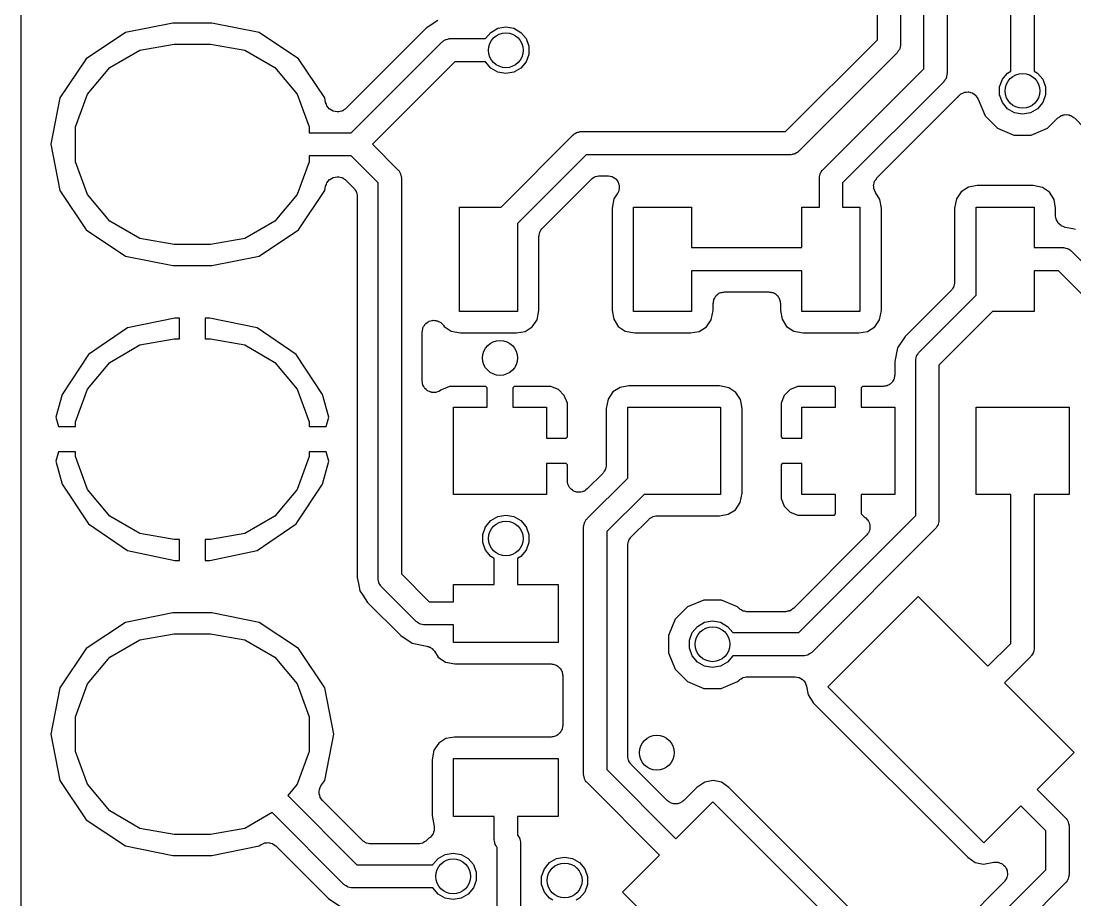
# Model space of a CAD drawing. Extents: x 125.1 to 143.2, y -145.5 to -100.1.
# Drawn here: x 125.08 to 134.15, y -118.22 to -110.65 of the extents above; entities that cross this region are included whole.
import ezdxf

# ---------------------------------------------------------------- set-up
doc = ezdxf.new("R2010")
doc.units = 0
doc.header["$MEASUREMENT"] = 0
doc.layers.add('BLACK', color=7, linetype='CONTINUOUS')

msp = doc.modelspace()

# ---------------------------------------------------------------- linework, layer by layer
at = {"layer": 'Black'}
for p, q in [((132.85, -111.059), (132.85, -108.241)), ((133.05, -108.2), (133.05, -111.1)), ((125.075, -114.061), (125.075, -109.17)), ((132.65, -110), (132.65, -110.85)), ((132.45, -110.809), (132.45, -110.041)), ((133.6, -111.079), (133.6, -110.4)), ((133.8, -110.442), (133.8, -111.079)), ((126.382, -110.666), (125.974, -110.748)), ((126.718, -110.666), (126.382, -110.666)), ((127.126, -110.748), (126.718, -110.666)), ((128.565, -110.709), (127.873, -111.401)), ((128.664, -110.643), (128.565, -110.709)), ((129.121, -110.746), (129.181, -110.711)), ((129.181, -110.711), (129.25, -110.699)), ((129.25, -110.699), (129.319, -110.711)), ((129.319, -110.711), (129.379, -110.746)), ((125.974, -110.748), (125.636, -110.973)), ((127.464, -110.973), (127.126, -110.748)), ((128.706, -110.823), (128.717, -110.817)), ((128.717, -110.817), (128.728, -110.809)), ((128.728, -110.809), (128.732, -110.808)), ((128.732, -110.808), (128.736, -110.806)), ((128.736, -110.806), (128.749, -110.804)), ((128.749, -110.804), (128.761, -110.8)), ((128.761, -110.8), (128.766, -110.801)), ((128.766, -110.801), (128.77, -110.8)), ((128.77, -110.8), (129.076, -110.8)), ((129.076, -110.8), (129.121, -110.746)), ((129.076, -110.8), (129.076, -110.8)), ((129.379, -110.746), (129.424, -110.8)), ((129.424, -110.8), (129.448, -110.865)), ((131.659, -111.6), (132.45, -110.809)), ((125.839, -111.048), (126.098, -110.898)), ((126.098, -110.898), (126.394, -110.846)), ((126.394, -110.846), (126.706, -110.846)), ((126.706, -110.846), (127.002, -110.898)), ((127.002, -110.898), (127.261, -111.048)), ((127.919, -111.61), (128.699, -110.829)), ((128.699, -110.829), (128.703, -110.827)), ((128.703, -110.827), (128.706, -110.823)), ((129.448, -110.865), (129.448, -110.935)), ((132.633, -110.903), (132.627, -110.914)), ((132.641, -110.892), (132.633, -110.903)), ((132.642, -110.888), (132.641, -110.892)), ((132.644, -110.884), (132.642, -110.888)), ((132.646, -110.871), (132.644, -110.884)), ((132.65, -110.859), (132.646, -110.871)), ((132.65, -110.85), (132.649, -110.854)), ((132.649, -110.854), (132.65, -110.859)), ((125.636, -110.973), (125.41, -111.311)), ((127.69, -111.311), (127.464, -110.973)), ((129.448, -110.935), (129.424, -111)), ((132.621, -110.921), (131.771, -111.771)), ((132.623, -110.917), (132.621, -110.921)), ((132.627, -110.914), (132.623, -110.917)), ((125.646, -111.278), (125.839, -111.048)), ((127.261, -111.048), (127.454, -111.278)), ((128.811, -111), (128.101, -111.71)), ((129.076, -111), (128.811, -111)), ((129.121, -111.054), (129.076, -111)), ((129.076, -111), (129.076, -111)), ((129.181, -111.089), (129.121, -111.054)), ((129.25, -111.101), (129.181, -111.089)), ((129.319, -111.089), (129.25, -111.101)), ((129.379, -111.054), (129.319, -111.089)), ((129.424, -111), (129.379, -111.054)), ((131.979, -111.929), (132.85, -111.059)), ((133.571, -111.096), (133.6, -111.079)), ((133.8, -111.079), (133.829, -111.096)), ((133.021, -111.171), (132.15, -112.041)), ((133.023, -111.167), (133.021, -111.171)), ((133.027, -111.164), (133.023, -111.167)), ((133.033, -111.153), (133.027, -111.164)), ((133.041, -111.142), (133.033, -111.153)), ((133.042, -111.138), (133.041, -111.142)), ((133.044, -111.134), (133.042, -111.138)), ((133.046, -111.121), (133.044, -111.134)), ((133.05, -111.109), (133.046, -111.121)), ((133.05, -111.1), (133.049, -111.104)), ((133.049, -111.104), (133.05, -111.109)), ((133.502, -111.215), (133.526, -111.15)), ((133.526, -111.15), (133.571, -111.096)), ((133.829, -111.096), (133.874, -111.15)), ((133.874, -111.15), (133.898, -111.215)), ((133.172, -111.274), (133.185, -111.269)), ((133.185, -111.269), (133.198, -111.263)), ((133.198, -111.263), (133.201, -111.262)), ((133.201, -111.262), (133.204, -111.261)), ((133.204, -111.261), (133.218, -111.26)), ((133.218, -111.26), (133.232, -111.259)), ((133.232, -111.259), (133.235, -111.26)), ((133.235, -111.26), (133.239, -111.259)), ((133.239, -111.259), (133.252, -111.264)), ((133.252, -111.264), (133.266, -111.267)), ((133.266, -111.267), (133.269, -111.269)), ((133.269, -111.269), (133.272, -111.27)), ((133.272, -111.27), (133.283, -111.278)), ((133.502, -111.285), (133.502, -111.215)), ((133.898, -111.215), (133.898, -111.285)), ((125.41, -111.311), (125.331, -111.71)), ((125.543, -111.56), (125.646, -111.278)), ((127.454, -111.278), (127.557, -111.56)), ((127.698, -111.35), (127.69, -111.311)), ((127.704, -111.365), (127.698, -111.35)), ((132.446, -112), (133.141, -111.305)), ((133.141, -111.305), (133.142, -111.303)), ((133.142, -111.303), (133.145, -111.301)), ((133.145, -111.301), (133.146, -111.298)), ((133.146, -111.298), (133.157, -111.288)), ((133.157, -111.288), (133.166, -111.278)), ((133.166, -111.278), (133.169, -111.276)), ((133.169, -111.276), (133.172, -111.274)), ((133.283, -111.278), (133.295, -111.286)), ((133.295, -111.286), (133.297, -111.289)), ((133.297, -111.289), (133.299, -111.291)), ((133.299, -111.291), (133.307, -111.303)), ((133.307, -111.303), (133.315, -111.314)), ((133.315, -111.314), (133.316, -111.318)), ((133.316, -111.318), (133.318, -111.32)), ((133.318, -111.32), (133.378, -111.465)), ((133.526, -111.35), (133.502, -111.285)), ((133.571, -111.404), (133.526, -111.35)), ((133.874, -111.35), (133.829, -111.404)), ((133.898, -111.285), (133.874, -111.35)), ((127.709, -111.38), (127.704, -111.365)), ((127.71, -111.381), (127.709, -111.38)), ((127.71, -111.382), (127.71, -111.381)), ((127.721, -111.394), (127.71, -111.382)), ((127.732, -111.407), (127.721, -111.394)), ((127.733, -111.408), (127.732, -111.407)), ((127.732, -111.407), (127.732, -111.407)), ((127.748, -111.416), (127.733, -111.408)), ((127.762, -111.424), (127.748, -111.416)), ((127.763, -111.424), (127.762, -111.424)), ((127.764, -111.425), (127.763, -111.424)), ((127.78, -111.427), (127.764, -111.425)), ((127.796, -111.43), (127.78, -111.427)), ((127.803, -111.43), (127.796, -111.43)), ((127.807, -111.429), (127.803, -111.43)), ((127.811, -111.43), (127.807, -111.429)), ((127.824, -111.426), (127.811, -111.43)), ((127.837, -111.424), (127.824, -111.426)), ((127.841, -111.422), (127.837, -111.424)), ((127.845, -111.421), (127.841, -111.422)), ((127.856, -111.413), (127.845, -111.421)), ((127.867, -111.407), (127.856, -111.413)), ((127.87, -111.403), (127.867, -111.407)), ((127.873, -111.401), (127.87, -111.403)), ((133.631, -111.439), (133.571, -111.404)), ((133.7, -111.451), (133.631, -111.439)), ((133.769, -111.439), (133.7, -111.451)), ((133.829, -111.404), (133.769, -111.439)), ((133.378, -111.465), (133.484, -111.572)), ((133.915, -111.572), (134.004, -111.483)), ((134.004, -111.483), (134.012, -111.478)), ((134.012, -111.478), (134.018, -111.472)), ((134.018, -111.472), (134.026, -111.468)), ((134.026, -111.468), (134.033, -111.463)), ((134.033, -111.463), (134.041, -111.461)), ((134.041, -111.461), (134.049, -111.457)), ((134.049, -111.457), (134.058, -111.456)), ((134.058, -111.456), (134.066, -111.454)), ((134.066, -111.454), (134.075, -111.455)), ((134.075, -111.455), (134.084, -111.454)), ((134.084, -111.454), (134.092, -111.456)), ((134.092, -111.456), (134.101, -111.457)), ((134.101, -111.457), (134.109, -111.461)), ((134.109, -111.461), (134.117, -111.463)), ((134.117, -111.463), (134.125, -111.468)), ((134.125, -111.468), (134.132, -111.472)), ((134.132, -111.472), (134.139, -111.478)), ((134.139, -111.478), (134.146, -111.483)), ((134.146, -111.483), (134.234, -111.572)), ((125.543, -111.86), (125.543, -111.56)), ((127.557, -111.56), (127.557, -111.61)), ((127.557, -111.61), (127.919, -111.61)), ((129.209, -112.25), (129.829, -111.629)), ((129.829, -111.629), (129.833, -111.627)), ((129.833, -111.627), (129.836, -111.623)), ((129.836, -111.623), (129.847, -111.617)), ((129.847, -111.617), (129.858, -111.609)), ((129.858, -111.609), (129.862, -111.608)), ((129.862, -111.608), (129.866, -111.606)), ((129.866, -111.606), (129.879, -111.604)), ((129.879, -111.604), (129.891, -111.6)), ((129.891, -111.6), (129.896, -111.601)), ((129.896, -111.601), (129.9, -111.6)), ((129.9, -111.6), (131.659, -111.6)), ((133.484, -111.572), (133.624, -111.63)), ((133.624, -111.63), (133.775, -111.63)), ((133.775, -111.63), (133.915, -111.572)), ((125.331, -111.71), (125.41, -112.109)), ((128.101, -111.71), (128.321, -111.929)), ((127.919, -111.81), (127.557, -111.81)), ((127.557, -111.81), (127.557, -111.86)), ((128.15, -112.041), (127.919, -111.81)), ((129.941, -111.8), (129.35, -112.391)), ((131.7, -111.8), (129.941, -111.8)), ((131.704, -111.799), (131.7, -111.8)), ((131.709, -111.8), (131.704, -111.799)), ((131.721, -111.796), (131.709, -111.8)), ((131.734, -111.794), (131.721, -111.796)), ((131.738, -111.792), (131.734, -111.794)), ((131.742, -111.791), (131.738, -111.792)), ((131.753, -111.783), (131.742, -111.791)), ((131.764, -111.777), (131.753, -111.783)), ((131.767, -111.773), (131.764, -111.777)), ((131.771, -111.771), (131.767, -111.773)), ((125.646, -112.142), (125.543, -111.86)), ((127.557, -111.86), (127.454, -112.142)), ((127.748, -112.004), (127.762, -111.996)), ((127.762, -111.996), (127.763, -111.996)), ((127.763, -111.996), (127.764, -111.995)), ((127.764, -111.995), (127.78, -111.993)), ((127.78, -111.993), (127.796, -111.99)), ((127.796, -111.99), (127.803, -111.99)), ((127.803, -111.99), (127.807, -111.991)), ((127.807, -111.991), (127.811, -111.99)), ((127.811, -111.99), (127.824, -111.994)), ((127.824, -111.994), (127.837, -111.996)), ((127.837, -111.996), (127.841, -111.998)), ((128.321, -111.929), (128.323, -111.933)), ((128.323, -111.933), (128.327, -111.936)), ((128.327, -111.936), (128.333, -111.947)), ((128.333, -111.947), (128.341, -111.958)), ((128.341, -111.958), (128.342, -111.962)), ((128.342, -111.962), (128.344, -111.966)), ((128.344, -111.966), (128.346, -111.979)), ((128.346, -111.979), (128.35, -111.991)), ((128.35, -111.991), (128.349, -111.996)), ((128.349, -111.996), (128.35, -112)), ((129.993, -112.003), (130.004, -111.997)), ((130.004, -111.997), (130.015, -111.989)), ((130.015, -111.989), (130.019, -111.988)), ((130.019, -111.988), (130.023, -111.986)), ((130.023, -111.986), (130.036, -111.984)), ((130.036, -111.984), (130.049, -111.98)), ((130.049, -111.98), (130.053, -111.981)), ((130.053, -111.981), (130.057, -111.98)), ((130.057, -111.98), (130.127, -111.98)), ((130.127, -111.98), (130.131, -111.981)), ((130.131, -111.981), (130.135, -111.98)), ((130.135, -111.98), (130.148, -111.984)), ((130.148, -111.984), (130.161, -111.986)), ((130.161, -111.986), (130.165, -111.988)), ((130.165, -111.988), (130.168, -111.989)), ((130.168, -111.989), (130.18, -111.997)), ((130.18, -111.997), (130.192, -112.003)), ((131.95, -111.991), (131.954, -111.979)), ((131.951, -111.996), (131.95, -111.991)), ((131.95, -112), (131.951, -111.996)), ((131.954, -111.979), (131.956, -111.966)), ((131.956, -111.966), (131.958, -111.962)), ((131.958, -111.962), (131.959, -111.958)), ((131.959, -111.958), (131.967, -111.947)), ((131.967, -111.947), (131.973, -111.936)), ((131.973, -111.936), (131.977, -111.933)), ((131.977, -111.933), (131.979, -111.929)), ((127.69, -112.109), (127.698, -112.07)), ((127.698, -112.07), (127.704, -112.055)), ((127.704, -112.055), (127.709, -112.04)), ((127.709, -112.04), (127.71, -112.039)), ((127.71, -112.038), (127.721, -112.026)), ((127.71, -112.039), (127.71, -112.038)), ((127.721, -112.026), (127.732, -112.013)), ((127.732, -112.013), (127.733, -112.012)), ((127.732, -112.013), (127.732, -112.013)), ((127.733, -112.012), (127.748, -112.004)), ((127.841, -111.998), (127.845, -111.999)), ((127.845, -111.999), (127.856, -112.007)), ((127.856, -112.007), (127.867, -112.013)), ((127.867, -112.013), (127.87, -112.017)), ((127.87, -112.017), (127.873, -112.019)), ((127.873, -112.019), (127.941, -112.087)), ((127.941, -112.087), (127.943, -112.09)), ((128.15, -115.45), (128.15, -112.041)), ((128.35, -112), (128.35, -115.409)), ((129.565, -112.431), (129.987, -112.009)), ((129.987, -112.009), (129.99, -112.007)), ((129.99, -112.007), (129.993, -112.003)), ((130.192, -112.003), (130.194, -112.006)), ((130.194, -112.006), (130.197, -112.008)), ((130.197, -112.008), (130.205, -112.02)), ((130.205, -112.02), (130.214, -112.03)), ((130.214, -112.03), (130.215, -112.034)), ((130.215, -112.034), (130.217, -112.037)), ((130.217, -112.037), (130.221, -112.05)), ((130.221, -112.05), (130.226, -112.063)), ((130.226, -112.063), (130.226, -112.066)), ((130.226, -112.066), (130.227, -112.07)), ((130.227, -112.07), (130.226, -112.084)), ((130.226, -112.084), (130.226, -112.097)), ((131.95, -112.25), (131.95, -112)), ((132.15, -112.041), (132.15, -112.25)), ((132.417, -112.062), (132.418, -112.06)), ((132.419, -112.077), (132.417, -112.062)), ((132.418, -112.058), (132.422, -112.043)), ((132.418, -112.06), (132.418, -112.058)), ((132.42, -112.092), (132.419, -112.077)), ((132.422, -112.043), (132.426, -112.028)), ((132.426, -112.028), (132.428, -112.026)), ((132.428, -112.025), (132.438, -112.012)), ((132.428, -112.026), (132.428, -112.025)), ((132.438, -112.012), (132.446, -112)), ((133.234, -112.079), (133.172, -112.118)), ((133.309, -112.065), (133.234, -112.079)), ((133.79, -112.065), (133.309, -112.065)), ((133.871, -112.081), (133.79, -112.065)), ((133.932, -112.122), (133.871, -112.081)), ((125.41, -112.109), (125.636, -112.447)), ((125.839, -112.372), (125.646, -112.142)), ((127.454, -112.142), (127.261, -112.372)), ((127.464, -112.447), (127.69, -112.109)), ((127.943, -112.09), (127.947, -112.093)), ((127.947, -112.093), (127.953, -112.104)), ((127.953, -112.104), (127.961, -112.115)), ((127.961, -112.115), (127.962, -112.119)), ((127.962, -112.119), (127.964, -112.123)), ((127.964, -112.123), (127.966, -112.136)), ((127.966, -112.136), (127.97, -112.149)), ((127.97, -112.149), (127.969, -112.153)), ((127.969, -112.153), (127.97, -112.157)), ((127.97, -112.157), (127.97, -115.44)), ((130.181, -112.179), (130.165, -112.26)), ((130.21, -112.136), (130.181, -112.179)), ((130.211, -112.133), (130.21, -112.136)), ((130.214, -112.13), (130.211, -112.133)), ((130.219, -112.117), (130.214, -112.13)), ((130.224, -112.105), (130.219, -112.117)), ((130.226, -112.097), (130.224, -112.101)), ((130.224, -112.101), (130.224, -112.105)), ((132.42, -112.094), (132.42, -112.092)), ((132.421, -112.096), (132.42, -112.094)), ((132.427, -112.11), (132.421, -112.096)), ((132.433, -112.124), (132.427, -112.11)), ((132.471, -112.184), (132.433, -112.124)), ((133.131, -112.179), (133.115, -112.26)), ((133.172, -112.118), (133.131, -112.179)), ((133.971, -112.184), (133.932, -112.122)), ((128.85, -113.15), (128.85, -112.25)), ((128.85, -112.25), (129.209, -112.25)), ((130.165, -112.26), (130.165, -113.141)), ((130.35, -113.15), (130.35, -112.25)), ((130.35, -112.25), (130.85, -112.25)), ((130.85, -112.25), (130.85, -112.6)), ((131.8, -112.6), (131.8, -112.25)), ((131.8, -112.25), (131.95, -112.25)), ((132.15, -112.25), (132.3, -112.25)), ((132.3, -112.25), (132.3, -113.15)), ((132.485, -112.259), (132.471, -112.184)), ((132.485, -113.14), (132.485, -112.259)), ((133.115, -112.26), (133.115, -112.898)), ((133.3, -113.009), (133.3, -112.25)), ((133.3, -112.25), (133.8, -112.25)), ((133.8, -112.25), (133.8, -112.6)), ((133.985, -112.259), (133.971, -112.184)), ((133.985, -112.327), (133.985, -112.259)), ((133.988, -112.343), (133.985, -112.327)), ((133.991, -112.359), (133.988, -112.343)), ((133.991, -112.36), (133.991, -112.359)), ((133.992, -112.361), (133.991, -112.36)), ((125.636, -112.447), (125.974, -112.672)), ((126.098, -112.522), (125.839, -112.372)), ((127.261, -112.372), (127.002, -112.522)), ((127.126, -112.672), (127.464, -112.447)), ((129.35, -112.391), (129.35, -113.15)), ((129.545, -112.46), (129.552, -112.449)), ((129.552, -112.449), (129.559, -112.438)), ((129.559, -112.438), (129.562, -112.435)), ((129.562, -112.435), (129.565, -112.431)), ((134, -112.375), (133.992, -112.361)), ((134.007, -112.39), (134, -112.375)), ((134.008, -112.39), (134.007, -112.39)), ((134.009, -112.391), (134.008, -112.39)), ((134.021, -112.402), (134.009, -112.391)), ((134.034, -112.413), (134.021, -112.402)), ((134.035, -112.413), (134.034, -112.413)), ((134.035, -112.414), (134.035, -112.413)), ((134.051, -112.419), (134.035, -112.414)), ((134.066, -112.425), (134.051, -112.419)), ((134.134, -112.439), (134.066, -112.425)), ((134.156, -112.443), (134.134, -112.439)), ((126.394, -112.574), (126.098, -112.522)), ((127.002, -112.522), (126.706, -112.574)), ((129.535, -112.502), (129.536, -112.498)), ((129.535, -113.14), (129.535, -112.502)), ((129.536, -112.493), (129.539, -112.481)), ((129.536, -112.498), (129.536, -112.493)), ((129.539, -112.481), (129.542, -112.468)), ((129.542, -112.468), (129.544, -112.464)), ((129.544, -112.464), (129.545, -112.46)), ((126.706, -112.574), (126.394, -112.574)), ((130.85, -112.6), (131.8, -112.6)), ((133.8, -112.6), (134.05, -112.6)), ((134.05, -112.6), (134.054, -112.601)), ((134.054, -112.601), (134.059, -112.6)), ((134.059, -112.6), (134.071, -112.604)), ((134.071, -112.604), (134.084, -112.606)), ((134.084, -112.606), (134.088, -112.608)), ((134.088, -112.608), (134.092, -112.609)), ((134.092, -112.609), (134.103, -112.617)), ((134.103, -112.617), (134.114, -112.623)), ((134.114, -112.623), (134.117, -112.627)), ((134.117, -112.627), (134.121, -112.629)), ((134.121, -112.629), (134.571, -113.079)), ((125.974, -112.672), (126.382, -112.754)), ((126.718, -112.754), (127.126, -112.672)), ((126.382, -112.754), (126.718, -112.754)), ((131.8, -112.8), (130.85, -112.8)), ((130.85, -112.8), (130.85, -113.15)), ((131.8, -113.15), (131.8, -112.8)), ((134.009, -112.8), (133.8, -112.8)), ((133.8, -112.8), (133.8, -113.15)), ((134.4, -113.191), (134.009, -112.8)), ((133.115, -112.898), (133.114, -112.902)), ((133.114, -112.902), (133.114, -112.907)), ((131.079, -112.999), (131.085, -112.993)), ((131.085, -112.993), (131.094, -112.99)), ((131.094, -112.99), (131.101, -112.986)), ((131.101, -112.986), (131.11, -112.985)), ((131.11, -112.985), (131.118, -112.982)), ((131.118, -112.982), (131.127, -112.982)), ((131.127, -112.982), (131.135, -112.98)), ((131.135, -112.98), (131.515, -112.98)), ((131.515, -112.98), (131.523, -112.982)), ((131.523, -112.982), (131.532, -112.982)), ((131.532, -112.982), (131.54, -112.985)), ((131.54, -112.985), (131.549, -112.986)), ((131.549, -112.986), (131.556, -112.99)), ((131.556, -112.99), (131.565, -112.993)), ((131.565, -112.993), (131.571, -112.999)), ((133.085, -112.969), (132.689, -113.365)), ((133.088, -112.965), (133.085, -112.969)), ((133.091, -112.962), (133.088, -112.965)), ((133.098, -112.951), (133.091, -112.962)), ((133.105, -112.94), (133.098, -112.951)), ((133.106, -112.936), (133.105, -112.94)), ((133.108, -112.932), (133.106, -112.936)), ((133.111, -112.919), (133.108, -112.932)), ((133.114, -112.907), (133.111, -112.919)), ((131.035, -113.08), (131.037, -113.071)), ((131.035, -113.14), (131.035, -113.08)), ((131.037, -113.063), (131.04, -113.054)), ((131.037, -113.071), (131.037, -113.063)), ((131.04, -113.054), (131.042, -113.046)), ((131.042, -113.046), (131.046, -113.038)), ((131.046, -113.038), (131.049, -113.03)), ((131.049, -113.03), (131.055, -113.023)), ((131.055, -113.023), (131.059, -113.016)), ((131.059, -113.016), (131.066, -113.01)), ((131.066, -113.01), (131.071, -113.003)), ((131.071, -113.003), (131.079, -112.999)), ((131.571, -112.999), (131.579, -113.003)), ((131.579, -113.003), (131.584, -113.01)), ((131.584, -113.01), (131.591, -113.016)), ((131.591, -113.016), (131.595, -113.023)), ((131.595, -113.023), (131.601, -113.03)), ((131.601, -113.03), (131.604, -113.038)), ((131.604, -113.038), (131.608, -113.046)), ((131.608, -113.046), (131.61, -113.054)), ((131.61, -113.054), (131.613, -113.063)), ((131.613, -113.063), (131.613, -113.071)), ((131.613, -113.071), (131.615, -113.08)), ((131.615, -113.08), (131.615, -113.141)), ((132.809, -113.499), (133.3, -113.009)), ((129.35, -113.15), (128.85, -113.15)), ((129.519, -113.221), (129.535, -113.14)), ((130.165, -113.141), (130.179, -113.216)), ((130.85, -113.15), (130.35, -113.15)), ((131.019, -113.221), (131.035, -113.14)), ((131.615, -113.141), (131.629, -113.216)), ((132.3, -113.15), (131.8, -113.15)), ((132.469, -113.221), (132.485, -113.14)), ((133.441, -113.15), (132.98, -113.611)), ((133.8, -113.15), (133.441, -113.15)), ((126.398, -113.206), (125.991, -113.291)), ((126.44, -113.206), (126.398, -113.206)), ((126.44, -113.386), (126.44, -113.206)), ((126.66, -113.206), (126.66, -113.386)), ((126.702, -113.206), (126.66, -113.206)), ((127.109, -113.291), (126.702, -113.206)), ((128.548, -113.271), (128.553, -113.261)), ((128.553, -113.261), (128.558, -113.257)), ((128.558, -113.257), (128.562, -113.252)), ((128.562, -113.252), (128.571, -113.246)), ((128.571, -113.246), (128.58, -113.239)), ((128.58, -113.239), (128.586, -113.236)), ((128.586, -113.236), (128.591, -113.233)), ((128.591, -113.233), (128.602, -113.231)), ((128.602, -113.231), (128.613, -113.227)), ((128.613, -113.227), (128.619, -113.227)), ((128.619, -113.227), (128.625, -113.225)), ((128.625, -113.225), (128.636, -113.227)), ((128.636, -113.227), (128.647, -113.227)), ((128.647, -113.227), (128.653, -113.229)), ((128.653, -113.229), (128.66, -113.23)), ((128.66, -113.23), (128.67, -113.235)), ((128.67, -113.235), (128.68, -113.239)), ((128.68, -113.239), (128.685, -113.243)), ((128.685, -113.243), (128.691, -113.246)), ((128.691, -113.246), (128.698, -113.254)), ((128.698, -113.254), (128.707, -113.261)), ((128.707, -113.261), (128.71, -113.266)), ((128.71, -113.266), (128.714, -113.271)), ((129.478, -113.282), (129.519, -113.221)), ((130.179, -113.216), (130.218, -113.278)), ((130.978, -113.282), (131.019, -113.221)), ((131.629, -113.216), (131.668, -113.278)), ((132.428, -113.282), (132.469, -113.221)), ((125.991, -113.291), (125.655, -113.52)), ((127.445, -113.52), (127.109, -113.291)), ((128.53, -113.325), (128.531, -113.319)), ((128.53, -113.749), (128.53, -113.325)), ((128.531, -113.313), (128.534, -113.302)), ((128.531, -113.319), (128.531, -113.313)), ((128.534, -113.302), (128.536, -113.291)), ((128.536, -113.291), (128.539, -113.285)), ((128.539, -113.285), (128.541, -113.279)), ((128.541, -113.279), (128.548, -113.271)), ((128.714, -113.271), (128.718, -113.278)), ((128.718, -113.278), (128.779, -113.319)), ((128.779, -113.319), (128.86, -113.335)), ((128.86, -113.335), (129.341, -113.335)), ((129.341, -113.335), (129.416, -113.321)), ((129.416, -113.321), (129.478, -113.282)), ((130.218, -113.278), (130.279, -113.319)), ((130.279, -113.319), (130.36, -113.335)), ((130.36, -113.335), (130.841, -113.335)), ((130.841, -113.335), (130.916, -113.321)), ((130.916, -113.321), (130.978, -113.282)), ((131.668, -113.278), (131.729, -113.319)), ((131.729, -113.319), (131.81, -113.335)), ((131.81, -113.335), (132.291, -113.335)), ((132.291, -113.335), (132.366, -113.321)), ((132.366, -113.321), (132.428, -113.282)), ((125.839, -113.588), (126.098, -113.438)), ((126.098, -113.438), (126.394, -113.386)), ((126.394, -113.386), (126.44, -113.386)), ((126.66, -113.386), (126.706, -113.386)), ((126.706, -113.386), (127.002, -113.438)), ((127.002, -113.438), (127.261, -113.588)), ((132.689, -113.365), (132.623, -113.464)), ((125.655, -113.52), (125.429, -113.864)), ((127.671, -113.864), (127.445, -113.52)), ((132.623, -113.464), (132.6, -113.58)), ((132.784, -113.549), (132.786, -113.536)), ((132.786, -113.536), (132.788, -113.532)), ((132.788, -113.532), (132.789, -113.528)), ((132.789, -113.528), (132.797, -113.517)), ((132.797, -113.517), (132.803, -113.506)), ((132.803, -113.506), (132.807, -113.503)), ((132.807, -113.503), (132.809, -113.499)), ((125.646, -113.818), (125.839, -113.588)), ((127.261, -113.588), (127.454, -113.818)), ((132.6, -113.58), (132.6, -113.695)), ((132.78, -113.561), (132.784, -113.549)), ((132.781, -113.566), (132.78, -113.561)), ((132.78, -113.57), (132.781, -113.566)), ((132.78, -114.908), (132.78, -113.57)), ((132.98, -113.611), (132.98, -114.949)), ((132.595, -113.721), (132.594, -113.729)), ((132.598, -113.712), (132.595, -113.721)), ((132.6, -113.695), (132.598, -113.704)), ((132.598, -113.704), (132.598, -113.712)), ((128.532, -113.762), (128.53, -113.749)), ((128.533, -113.775), (128.532, -113.762)), ((128.535, -113.779), (128.533, -113.775)), ((128.536, -113.783), (128.535, -113.779)), ((128.543, -113.795), (128.536, -113.783)), ((128.548, -113.806), (128.543, -113.795)), ((128.551, -113.809), (128.548, -113.806)), ((128.553, -113.813), (128.551, -113.809)), ((128.563, -113.822), (128.553, -113.813)), ((128.764, -113.795), (128.695, -113.824)), ((129.079, -113.795), (128.764, -113.795)), ((129.09, -113.806), (129.079, -113.795)), ((129.09, -113.975), (129.09, -113.806)), ((129.321, -113.795), (129.31, -113.806)), ((129.31, -113.806), (129.31, -113.975)), ((129.636, -113.795), (129.321, -113.795)), ((129.702, -113.822), (129.636, -113.795)), ((130.234, -113.804), (130.172, -113.843)), ((130.309, -113.79), (130.234, -113.804)), ((131.09, -113.79), (130.309, -113.79)), ((131.171, -113.806), (131.09, -113.79)), ((131.232, -113.847), (131.171, -113.806)), ((131.764, -113.795), (131.698, -113.822)), ((132.079, -113.795), (131.764, -113.795)), ((132.09, -113.806), (132.079, -113.795)), ((132.09, -113.975), (132.09, -113.806)), ((132.321, -113.795), (132.31, -113.806)), ((132.31, -113.806), (132.31, -113.975)), ((132.5, -113.795), (132.321, -113.795)), ((132.509, -113.793), (132.5, -113.795)), ((132.517, -113.793), (132.509, -113.793)), ((132.526, -113.79), (132.517, -113.793)), ((132.534, -113.789), (132.526, -113.79)), ((132.542, -113.785), (132.534, -113.789)), ((132.55, -113.782), (132.542, -113.785)), ((132.557, -113.776), (132.55, -113.782)), ((132.564, -113.772), (132.557, -113.776)), ((132.57, -113.765), (132.564, -113.772)), ((132.577, -113.759), (132.57, -113.765)), ((132.581, -113.752), (132.577, -113.759)), ((132.587, -113.745), (132.581, -113.752)), ((132.59, -113.737), (132.587, -113.745)), ((132.594, -113.729), (132.59, -113.737)), ((125.429, -113.864), (125.374, -114.06)), ((125.543, -114.1), (125.646, -113.818)), ((127.454, -113.818), (127.557, -114.1)), ((127.726, -114.06), (127.671, -113.864)), ((128.573, -113.831), (128.563, -113.822)), ((128.577, -113.833), (128.573, -113.831)), ((128.58, -113.836), (128.577, -113.833)), ((128.592, -113.84), (128.58, -113.836)), ((128.604, -113.846), (128.592, -113.84)), ((128.609, -113.846), (128.604, -113.846)), ((128.613, -113.848), (128.609, -113.846)), ((128.626, -113.848), (128.613, -113.848)), ((128.639, -113.849), (128.626, -113.848)), ((128.643, -113.848), (128.639, -113.849)), ((128.647, -113.848), (128.643, -113.848)), ((128.66, -113.843), (128.647, -113.848)), ((128.672, -113.84), (128.66, -113.843)), ((128.676, -113.837), (128.672, -113.84)), ((128.68, -113.836), (128.676, -113.837)), ((128.69, -113.827), (128.68, -113.836)), ((128.695, -113.824), (128.69, -113.827)), ((129.753, -113.873), (129.702, -113.822)), ((129.78, -113.939), (129.753, -113.873)), ((130.172, -113.843), (130.131, -113.904)), ((131.271, -113.909), (131.232, -113.847)), ((131.647, -113.873), (131.62, -113.939)), ((131.698, -113.822), (131.647, -113.873)), ((128.8, -114.725), (128.8, -113.975)), ((128.8, -113.975), (129.09, -113.975)), ((129.31, -113.975), (129.6, -113.975)), ((129.6, -113.975), (129.6, -114.24)), ((129.78, -114.229), (129.78, -113.939)), ((130.131, -113.904), (130.115, -113.985)), ((130.115, -113.985), (130.115, -114.473)), ((130.3, -114.584), (130.3, -113.975)), ((130.3, -113.975), (131.1, -113.975)), ((131.1, -113.975), (131.1, -114.725)), ((131.277, -113.938), (131.271, -113.909)), ((131.285, -113.984), (131.277, -113.938)), ((131.277, -113.938), (131.277, -113.938)), ((131.285, -114.43), (131.285, -113.984)), ((131.62, -113.939), (131.62, -114.229)), ((131.8, -114.24), (131.8, -113.975)), ((131.8, -113.975), (132.09, -113.975)), ((132.31, -113.975), (132.6, -113.975)), ((132.6, -113.975), (132.6, -114.725)), ((133.3, -114.725), (133.3, -113.975)), ((133.3, -113.975), (134.1, -113.975)), ((134.1, -113.975), (134.1, -114.725)), ((125.075, -114.439), (125.075, -114.061)), ((125.374, -114.06), (125.398, -114.14)), ((127.702, -114.14), (127.726, -114.06)), ((125.398, -114.14), (125.543, -114.14)), ((125.543, -114.14), (125.543, -114.1)), ((127.557, -114.1), (127.557, -114.14)), ((127.557, -114.14), (127.702, -114.14)), ((129.6, -114.24), (129.769, -114.24)), ((129.769, -114.24), (129.78, -114.229)), ((131.62, -114.229), (131.631, -114.24)), ((131.631, -114.24), (131.8, -114.24)), ((125.075, -134.57), (125.075, -114.439)), ((125.398, -114.36), (125.374, -114.44)), ((125.374, -114.44), (125.429, -114.636)), ((125.543, -114.36), (125.398, -114.36)), ((125.543, -114.4), (125.543, -114.36)), ((125.646, -114.682), (125.543, -114.4)), ((127.557, -114.4), (127.454, -114.682)), ((127.557, -114.36), (127.557, -114.4)), ((127.702, -114.36), (127.557, -114.36)), ((127.671, -114.636), (127.726, -114.44)), ((127.726, -114.44), (127.702, -114.36)), ((131.285, -114.715), (131.285, -114.43)), ((129.769, -114.46), (129.6, -114.46)), ((129.6, -114.46), (129.6, -114.725)), ((129.78, -114.471), (129.769, -114.46)), ((129.78, -114.608), (129.78, -114.471)), ((130.091, -114.537), (130.088, -114.54)), ((130.098, -114.526), (130.091, -114.537)), ((130.105, -114.515), (130.098, -114.526)), ((130.106, -114.511), (130.105, -114.515)), ((130.108, -114.507), (130.106, -114.511)), ((130.111, -114.494), (130.108, -114.507)), ((130.114, -114.482), (130.111, -114.494)), ((130.115, -114.473), (130.114, -114.477)), ((130.114, -114.477), (130.114, -114.482)), ((131.631, -114.46), (131.62, -114.471)), ((131.62, -114.471), (131.62, -114.761)), ((131.8, -114.46), (131.631, -114.46)), ((131.8, -114.725), (131.8, -114.46)), ((129.782, -114.62), (129.78, -114.608)), ((129.783, -114.633), (129.782, -114.62)), ((129.949, -114.934), (130.3, -114.584)), ((130.085, -114.544), (129.951, -114.678)), ((130.088, -114.54), (130.085, -114.544)), ((125.429, -114.636), (125.655, -114.98)), ((125.839, -114.912), (125.646, -114.682)), ((127.454, -114.682), (127.261, -114.912)), ((127.445, -114.98), (127.671, -114.636)), ((129.785, -114.637), (129.783, -114.633)), ((129.786, -114.642), (129.785, -114.637)), ((129.793, -114.653), (129.786, -114.642)), ((129.798, -114.665), (129.793, -114.653)), ((129.801, -114.668), (129.798, -114.665)), ((129.803, -114.672), (129.801, -114.668)), ((129.813, -114.68), (129.803, -114.672)), ((129.823, -114.69), (129.813, -114.68)), ((129.827, -114.691), (129.823, -114.69)), ((129.83, -114.694), (129.827, -114.691)), ((129.842, -114.699), (129.83, -114.694)), ((129.854, -114.704), (129.842, -114.699)), ((129.859, -114.705), (129.854, -114.704)), ((129.863, -114.706), (129.859, -114.705)), ((129.876, -114.706), (129.863, -114.706)), ((129.889, -114.707), (129.876, -114.706)), ((129.893, -114.706), (129.889, -114.707)), ((129.897, -114.706), (129.893, -114.706)), ((129.91, -114.702), (129.897, -114.706)), ((129.922, -114.698), (129.91, -114.702)), ((129.926, -114.696), (129.922, -114.698)), ((129.93, -114.694), (129.926, -114.696)), ((129.94, -114.686), (129.93, -114.694)), ((129.951, -114.678), (129.94, -114.686)), ((131.269, -114.796), (131.285, -114.715)), ((129.6, -114.725), (128.8, -114.725)), ((130.441, -114.725), (130.12, -115.046)), ((131.1, -114.725), (130.441, -114.725)), ((131.228, -114.857), (131.269, -114.796)), ((131.62, -114.761), (131.647, -114.827)), ((132.09, -114.725), (131.8, -114.725)), ((132.09, -114.894), (132.09, -114.725)), ((132.6, -114.725), (132.31, -114.725)), ((132.31, -114.725), (132.31, -114.894)), ((133.6, -114.725), (133.3, -114.725)), ((133.6, -116.009), (133.6, -114.725)), ((134.1, -114.725), (133.8, -114.725)), ((133.8, -114.725), (133.8, -116.05)), ((131.091, -114.91), (131.166, -114.896)), ((131.166, -114.896), (131.228, -114.857)), ((131.647, -114.827), (131.698, -114.878)), ((131.698, -114.878), (131.764, -114.905)), ((132.079, -114.905), (132.09, -114.894)), ((132.31, -114.894), (132.336, -114.919)), ((125.655, -114.98), (125.991, -115.209)), ((126.098, -115.062), (125.839, -114.912)), ((127.261, -114.912), (127.002, -115.062)), ((127.109, -115.209), (127.445, -114.98)), ((129.076, -115.005), (129.121, -114.951)), ((129.121, -114.951), (129.181, -114.916)), ((129.181, -114.916), (129.25, -114.904)), ((129.25, -114.904), (129.319, -114.916)), ((129.319, -114.916), (129.379, -114.951)), ((129.379, -114.951), (129.424, -115.005)), ((129.92, -114.996), (129.924, -114.984)), ((129.924, -114.984), (129.926, -114.971)), ((129.926, -114.971), (129.928, -114.967)), ((129.928, -114.967), (129.929, -114.963)), ((129.929, -114.963), (129.937, -114.952)), ((129.937, -114.952), (129.943, -114.941)), ((129.943, -114.941), (129.947, -114.938)), ((129.947, -114.938), (129.949, -114.934)), ((130.329, -115.092), (130.481, -114.94)), ((130.481, -114.94), (130.485, -114.937)), ((130.485, -114.937), (130.488, -114.934)), ((130.488, -114.934), (130.499, -114.927)), ((130.499, -114.927), (130.51, -114.92)), ((130.51, -114.92), (130.514, -114.919)), ((130.514, -114.919), (130.518, -114.917)), ((130.518, -114.917), (130.531, -114.914)), ((130.531, -114.914), (130.543, -114.911)), ((130.543, -114.911), (130.548, -114.911)), ((130.548, -114.911), (130.552, -114.91)), ((130.552, -114.91), (131.091, -114.91)), ((131.764, -114.905), (132.079, -114.905)), ((131.772, -115.916), (132.78, -114.908)), ((132.336, -114.919), (132.344, -114.923)), ((132.344, -114.923), (132.347, -114.926)), ((132.347, -114.926), (132.351, -114.928)), ((132.351, -114.928), (132.359, -114.938)), ((132.359, -114.938), (132.369, -114.948)), ((132.369, -114.948), (132.37, -114.952)), ((132.37, -114.952), (132.373, -114.955)), ((132.373, -114.955), (132.378, -114.967)), ((132.378, -114.967), (132.383, -114.979)), ((132.383, -114.979), (132.384, -114.984)), ((132.384, -114.984), (132.385, -114.988)), ((132.385, -114.988), (132.385, -115.001)), ((132.971, -114.991), (132.963, -115.002)), ((132.972, -114.987), (132.971, -114.991)), ((132.974, -114.983), (132.972, -114.987)), ((132.976, -114.97), (132.974, -114.983)), ((132.98, -114.958), (132.976, -114.97)), ((132.98, -114.949), (132.979, -114.953)), ((132.979, -114.953), (132.98, -114.958)), ((126.394, -115.114), (126.098, -115.062)), ((127.002, -115.062), (126.706, -115.114)), ((129.052, -115.07), (129.076, -115.005)), ((129.052, -115.14), (129.052, -115.07)), ((129.424, -115.005), (129.448, -115.07)), ((129.448, -115.07), (129.448, -115.14)), ((129.921, -115.001), (129.92, -114.996)), ((129.92, -115.005), (129.921, -115.001)), ((129.92, -117.138), (129.92, -115.005)), ((130.12, -115.046), (130.12, -117.096)), ((132.357, -115.076), (131.726, -115.707)), ((132.951, -115.02), (131.884, -116.087)), ((132.365, -115.065), (132.357, -115.076)), ((132.373, -115.055), (132.365, -115.065)), ((132.375, -115.051), (132.373, -115.055)), ((132.377, -115.047), (132.375, -115.051)), ((132.381, -115.035), (132.377, -115.047)), ((132.385, -115.022), (132.381, -115.035)), ((132.385, -115.001), (132.386, -115.014)), ((132.386, -115.014), (132.385, -115.018)), ((132.385, -115.018), (132.385, -115.022)), ((132.953, -115.016), (132.951, -115.02)), ((132.957, -115.013), (132.953, -115.016)), ((132.963, -115.002), (132.957, -115.013)), ((126.44, -115.114), (126.394, -115.114)), ((126.44, -115.294), (126.44, -115.114)), ((126.706, -115.114), (126.66, -115.114)), ((126.66, -115.114), (126.66, -115.294)), ((129.076, -115.205), (129.052, -115.14)), ((129.448, -115.14), (129.424, -115.205)), ((130.3, -115.154), (130.304, -115.141)), ((130.301, -115.158), (130.3, -115.154)), ((130.3, -115.162), (130.301, -115.158)), ((130.3, -116.98), (130.3, -115.162)), ((130.304, -115.141), (130.306, -115.128)), ((130.306, -115.128), (130.308, -115.124)), ((130.308, -115.124), (130.309, -115.12)), ((130.309, -115.12), (130.317, -115.109)), ((130.317, -115.109), (130.323, -115.098)), ((130.323, -115.098), (130.327, -115.095)), ((130.327, -115.095), (130.329, -115.092)), ((125.991, -115.209), (126.398, -115.294)), ((126.702, -115.294), (127.109, -115.209)), ((129.121, -115.259), (129.076, -115.205)), ((129.15, -115.276), (129.121, -115.259)), ((129.379, -115.259), (129.35, -115.276)), ((129.424, -115.205), (129.379, -115.259)), ((126.398, -115.294), (126.44, -115.294)), ((126.66, -115.294), (126.702, -115.294)), ((129.15, -115.5), (129.15, -115.276)), ((129.35, -115.276), (129.35, -115.5)), ((127.97, -115.44), (127.98, -115.493)), ((128.35, -115.409), (128.591, -115.65)), ((127.98, -115.493), (127.98, -115.493)), ((127.98, -115.493), (127.993, -115.556)), ((128.151, -115.454), (128.15, -115.45)), ((128.15, -115.459), (128.151, -115.454)), ((128.154, -115.471), (128.15, -115.459)), ((128.156, -115.484), (128.154, -115.471)), ((128.158, -115.488), (128.156, -115.484)), ((128.159, -115.492), (128.158, -115.488)), ((128.167, -115.503), (128.159, -115.492)), ((128.173, -115.514), (128.167, -115.503)), ((128.177, -115.517), (128.173, -115.514)), ((128.179, -115.521), (128.177, -115.517)), ((128.479, -115.821), (128.179, -115.521)), ((128.8, -115.65), (128.8, -115.5)), ((128.8, -115.5), (129.15, -115.5)), ((129.35, -115.5), (129.7, -115.5)), ((129.7, -115.5), (129.7, -116)), ((127.993, -115.556), (128.019, -115.594)), ((128.019, -115.594), (128.059, -115.655)), ((132.023, -116.383), (132.801, -115.605)), ((132.801, -115.605), (133.402, -116.206)), ((128.059, -115.655), (128.345, -115.941)), ((128.591, -115.65), (128.8, -115.65)), ((130.815, -115.694), (130.708, -115.801)), ((130.955, -115.636), (130.815, -115.694)), ((131.106, -115.636), (130.955, -115.636)), ((131.246, -115.694), (131.106, -115.636)), ((131.258, -115.707), (131.246, -115.694)), ((131.262, -115.709), (131.258, -115.707)), ((131.265, -115.713), (131.262, -115.709)), ((131.276, -115.719), (131.265, -115.713)), ((131.287, -115.727), (131.276, -115.719)), ((131.709, -115.719), (131.698, -115.727)), ((131.72, -115.713), (131.709, -115.719)), ((131.723, -115.709), (131.72, -115.713)), ((131.726, -115.707), (131.723, -115.709)), ((126.382, -115.746), (125.974, -115.828)), ((126.718, -115.746), (126.382, -115.746)), ((127.126, -115.828), (126.718, -115.746)), ((130.708, -115.801), (130.65, -115.94)), ((131.291, -115.728), (131.287, -115.727)), ((131.295, -115.73), (131.291, -115.728)), ((131.308, -115.732), (131.295, -115.73)), ((131.32, -115.736), (131.308, -115.732)), ((131.325, -115.735), (131.32, -115.736)), ((131.329, -115.736), (131.325, -115.735)), ((131.656, -115.736), (131.329, -115.736)), ((131.66, -115.735), (131.656, -115.736)), ((131.664, -115.736), (131.66, -115.735)), ((131.677, -115.732), (131.664, -115.736)), ((131.69, -115.73), (131.677, -115.732)), ((131.694, -115.728), (131.69, -115.73)), ((131.698, -115.727), (131.694, -115.728)), ((125.974, -115.828), (125.636, -116.053)), ((127.464, -116.053), (127.126, -115.828)), ((128.483, -115.823), (128.479, -115.821)), ((128.486, -115.827), (128.483, -115.823)), ((128.497, -115.833), (128.486, -115.827)), ((128.508, -115.841), (128.497, -115.833)), ((128.512, -115.842), (128.508, -115.841)), ((128.516, -115.844), (128.512, -115.842)), ((128.529, -115.846), (128.516, -115.844)), ((128.541, -115.85), (128.529, -115.846)), ((128.546, -115.849), (128.541, -115.85)), ((128.55, -115.85), (128.546, -115.849)), ((128.8, -115.85), (128.55, -115.85)), ((128.8, -116), (128.8, -115.85)), ((130.856, -115.916), (130.901, -115.862)), ((130.901, -115.862), (130.961, -115.827)), ((130.961, -115.827), (131.03, -115.815)), ((131.03, -115.815), (131.099, -115.827)), ((131.099, -115.827), (131.159, -115.862)), ((131.159, -115.862), (131.204, -115.916)), ((125.839, -116.128), (126.098, -115.978)), ((126.098, -115.978), (126.394, -115.926)), ((126.394, -115.926), (126.706, -115.926)), ((126.706, -115.926), (127.002, -115.978)), ((127.002, -115.978), (127.261, -116.128)), ((128.345, -115.941), (128.444, -116.007)), ((130.65, -115.94), (130.65, -116.027)), ((130.832, -115.981), (130.856, -115.916)), ((130.832, -116.051), (130.832, -115.981)), ((131.204, -115.916), (131.204, -115.916)), ((131.204, -115.916), (131.313, -115.916)), ((131.313, -115.916), (131.772, -115.916)), ((125.636, -116.053), (125.41, -116.391)), ((127.69, -116.391), (127.464, -116.053)), ((128.444, -116.007), (128.57, -116.032)), ((128.57, -116.032), (128.574, -116.034)), ((128.574, -116.034), (128.581, -116.034)), ((128.581, -116.034), (128.583, -116.036)), ((128.583, -116.036), (128.585, -116.036)), ((128.585, -116.036), (128.593, -116.041)), ((128.593, -116.041), (128.598, -116.042)), ((128.598, -116.042), (128.6, -116.044)), ((128.6, -116.044), (128.602, -116.045)), ((128.602, -116.045), (128.605, -116.047)), ((128.605, -116.047), (128.611, -116.05)), ((128.611, -116.05), (128.613, -116.052)), ((128.613, -116.052), (128.615, -116.053)), ((128.615, -116.053), (128.622, -116.061)), ((128.622, -116.061), (128.625, -116.064)), ((128.625, -116.064), (128.626, -116.066)), ((128.626, -116.066), (128.628, -116.067)), ((128.628, -116.067), (128.629, -116.07)), ((128.629, -116.07), (128.635, -116.076)), ((128.635, -116.076), (128.668, -116.128)), ((129.7, -116), (128.8, -116)), ((130.65, -116.027), (130.65, -116.091)), ((130.856, -116.116), (130.832, -116.051)), ((133.402, -116.206), (133.6, -116.009)), ((133.796, -116.071), (133.794, -116.084)), ((133.8, -116.059), (133.796, -116.071)), ((133.8, -116.05), (133.799, -116.054)), ((133.799, -116.054), (133.8, -116.059)), ((125.646, -116.358), (125.839, -116.128)), ((127.261, -116.128), (127.454, -116.358)), ((128.668, -116.128), (128.729, -116.169)), ((128.729, -116.169), (128.81, -116.185)), ((130.65, -116.091), (130.708, -116.231)), ((130.901, -116.17), (130.856, -116.116)), ((130.961, -116.205), (130.901, -116.17)), ((131.159, -116.17), (131.099, -116.205)), ((131.204, -116.116), (131.159, -116.17)), ((131.313, -116.116), (131.204, -116.116)), ((131.204, -116.116), (131.204, -116.116)), ((131.813, -116.116), (131.313, -116.116)), ((131.817, -116.115), (131.813, -116.116)), ((131.822, -116.116), (131.817, -116.115)), ((131.834, -116.112), (131.822, -116.116)), ((131.847, -116.11), (131.834, -116.112)), ((131.851, -116.108), (131.847, -116.11)), ((131.855, -116.107), (131.851, -116.108)), ((131.866, -116.099), (131.855, -116.107)), ((131.877, -116.093), (131.866, -116.099)), ((131.88, -116.089), (131.877, -116.093)), ((131.884, -116.087), (131.88, -116.089)), ((133.771, -116.121), (133.544, -116.348)), ((133.773, -116.117), (133.771, -116.121)), ((133.777, -116.114), (133.773, -116.117)), ((133.783, -116.103), (133.777, -116.114)), ((133.791, -116.092), (133.783, -116.103)), ((133.792, -116.088), (133.791, -116.092)), ((133.794, -116.084), (133.792, -116.088)), ((128.81, -116.185), (129.64, -116.185)), ((129.64, -116.185), (129.649, -116.187)), ((129.649, -116.187), (129.657, -116.187)), ((129.657, -116.187), (129.666, -116.19)), ((129.666, -116.19), (129.674, -116.192)), ((129.674, -116.192), (129.682, -116.196)), ((129.682, -116.196), (129.69, -116.199)), ((129.69, -116.199), (129.697, -116.205)), ((129.697, -116.205), (129.704, -116.209)), ((129.704, -116.209), (129.71, -116.216)), ((129.71, -116.216), (129.717, -116.221)), ((129.717, -116.221), (129.721, -116.229)), ((129.721, -116.229), (129.727, -116.235)), ((129.727, -116.235), (129.73, -116.244)), ((129.73, -116.244), (129.734, -116.251)), ((129.734, -116.251), (129.735, -116.26)), ((129.735, -116.26), (129.738, -116.268)), ((130.708, -116.231), (130.814, -116.338)), ((131.03, -116.217), (130.961, -116.205)), ((131.099, -116.205), (131.03, -116.217)), ((129.738, -116.268), (129.738, -116.277)), ((129.738, -116.277), (129.74, -116.285)), ((129.74, -116.285), (129.74, -116.715)), ((130.814, -116.338), (130.954, -116.396)), ((131.105, -116.396), (131.245, -116.338)), ((131.245, -116.338), (131.258, -116.325)), ((131.258, -116.325), (131.262, -116.323)), ((131.262, -116.323), (131.264, -116.319)), ((131.264, -116.319), (131.276, -116.313)), ((131.276, -116.313), (131.287, -116.305)), ((131.287, -116.305), (131.291, -116.304)), ((131.291, -116.304), (131.295, -116.302)), ((131.295, -116.302), (131.307, -116.3)), ((131.307, -116.3), (131.32, -116.296)), ((131.32, -116.296), (131.324, -116.297)), ((131.324, -116.297), (131.329, -116.296)), ((131.329, -116.296), (131.741, -116.296)), ((131.741, -116.296), (131.757, -116.299)), ((131.757, -116.299), (131.774, -116.302)), ((131.774, -116.302), (131.775, -116.302)), ((131.775, -116.302), (131.775, -116.302)), ((131.775, -116.302), (131.79, -116.31)), ((131.79, -116.31), (131.804, -116.319)), ((131.804, -116.319), (131.805, -116.319)), ((131.805, -116.319), (131.805, -116.319)), ((131.805, -116.319), (131.816, -116.332)), ((131.816, -116.332), (131.827, -116.345)), ((131.827, -116.345), (131.827, -116.346)), ((131.827, -116.346), (131.828, -116.346)), ((131.828, -116.346), (131.833, -116.362)), ((133.544, -116.348), (134.145, -116.949)), ((125.41, -116.391), (125.331, -116.79)), ((125.543, -116.64), (125.646, -116.358)), ((127.454, -116.358), (127.557, -116.64)), ((127.769, -116.79), (127.69, -116.391)), ((130.954, -116.396), (131.105, -116.396)), ((131.833, -116.362), (131.839, -116.378)), ((131.839, -116.378), (131.853, -116.452)), ((133.367, -117.727), (132.023, -116.383)), ((131.853, -116.452), (131.899, -116.522)), ((131.899, -116.522), (133.229, -117.851)), ((125.543, -116.94), (125.543, -116.64)), ((127.557, -116.64), (127.557, -116.94)), ((129.74, -116.715), (129.738, -116.723)), ((125.331, -116.79), (125.41, -117.189)), ((127.69, -117.189), (127.769, -116.79)), ((129.674, -116.808), (129.666, -116.81)), ((129.682, -116.804), (129.674, -116.808)), ((129.69, -116.801), (129.682, -116.804)), ((129.697, -116.795), (129.69, -116.801)), ((129.704, -116.791), (129.697, -116.795)), ((129.71, -116.784), (129.704, -116.791)), ((129.717, -116.779), (129.71, -116.784)), ((129.721, -116.771), (129.717, -116.779)), ((129.727, -116.765), (129.721, -116.771)), ((129.73, -116.756), (129.727, -116.765)), ((129.734, -116.749), (129.73, -116.756)), ((129.735, -116.74), (129.734, -116.749)), ((129.738, -116.732), (129.735, -116.74)), ((129.738, -116.723), (129.738, -116.732)), ((128.672, -116.868), (128.631, -116.929)), ((128.734, -116.829), (128.672, -116.868)), ((128.809, -116.815), (128.734, -116.829)), ((129.64, -116.815), (128.809, -116.815)), ((129.649, -116.813), (129.64, -116.815)), ((129.657, -116.813), (129.649, -116.813)), ((129.666, -116.81), (129.657, -116.813)), ((125.646, -117.222), (125.543, -116.94)), ((127.557, -116.94), (127.454, -117.222)), ((128.631, -116.929), (128.615, -117.01)), ((130.301, -116.985), (130.3, -116.98)), ((130.3, -116.989), (130.301, -116.985)), ((130.304, -117.002), (130.3, -116.989)), ((134.145, -116.949), (133.826, -117.267)), ((128.615, -117.01), (128.615, -117.491)), ((128.8, -117.5), (128.8, -117)), ((128.8, -117), (129.7, -117)), ((129.7, -117), (129.7, -117.5)), ((130.306, -117.015), (130.304, -117.002)), ((130.308, -117.018), (130.306, -117.015)), ((130.309, -117.023), (130.308, -117.018)), ((130.317, -117.033), (130.309, -117.023)), ((130.323, -117.045), (130.317, -117.033)), ((130.327, -117.047), (130.323, -117.045)), ((130.329, -117.051), (130.327, -117.047)), ((130.64, -117.362), (130.329, -117.051)), ((129.921, -117.142), (129.92, -117.138)), ((129.92, -117.146), (129.921, -117.142)), ((129.924, -117.159), (129.92, -117.146)), ((129.926, -117.172), (129.924, -117.159)), ((130.12, -117.096), (130.715, -117.691)), ((125.41, -117.189), (125.636, -117.527)), ((125.839, -117.452), (125.646, -117.222)), ((127.454, -117.222), (127.373, -117.319)), ((127.645, -117.266), (127.652, -117.251)), ((127.652, -117.251), (127.658, -117.236)), ((127.658, -117.236), (127.69, -117.189)), ((129.928, -117.176), (129.926, -117.172)), ((129.929, -117.18), (129.928, -117.176)), ((129.937, -117.191), (129.929, -117.18)), ((129.943, -117.202), (129.937, -117.191)), ((129.947, -117.205), (129.943, -117.202)), ((129.949, -117.208), (129.947, -117.205)), ((130.574, -117.833), (129.949, -117.208)), ((130.895, -117.249), (130.782, -117.362)), ((130.964, -117.203), (130.895, -117.249)), ((131.036, -117.19), (130.964, -117.203)), ((131.108, -117.205), (131.036, -117.19)), ((131.171, -117.249), (131.108, -117.205)), ((132.501, -118.578), (131.171, -117.249)), ((127.373, -117.319), (127.968, -117.915)), ((127.642, -117.3), (127.643, -117.284)), ((127.642, -117.302), (127.642, -117.3)), ((127.642, -117.303), (127.642, -117.302)), ((127.647, -117.318), (127.642, -117.303)), ((127.643, -117.284), (127.644, -117.268)), ((127.644, -117.268), (127.645, -117.267)), ((127.645, -117.267), (127.645, -117.266)), ((127.651, -117.334), (127.647, -117.318)), ((127.652, -117.335), (127.651, -117.334)), ((127.652, -117.336), (127.652, -117.335)), ((127.661, -117.349), (127.652, -117.336)), ((127.671, -117.362), (127.661, -117.349)), ((133.826, -117.267), (134.071, -117.512)), ((128.014, -117.705), (127.671, -117.362)), ((130.648, -117.367), (130.64, -117.362)), ((130.654, -117.373), (130.648, -117.367)), ((130.662, -117.377), (130.654, -117.373)), ((130.669, -117.382), (130.662, -117.377)), ((130.677, -117.384), (130.669, -117.382)), ((130.685, -117.388), (130.677, -117.384)), ((130.694, -117.389), (130.685, -117.388)), ((130.702, -117.391), (130.694, -117.389)), ((130.711, -117.39), (130.702, -117.391)), ((130.72, -117.391), (130.711, -117.39)), ((130.715, -117.691), (131.033, -117.373)), ((130.728, -117.389), (130.72, -117.391)), ((130.737, -117.388), (130.728, -117.389)), ((130.745, -117.384), (130.737, -117.388)), ((130.753, -117.382), (130.745, -117.384)), ((130.761, -117.377), (130.753, -117.382)), ((130.769, -117.373), (130.761, -117.377)), ((130.775, -117.367), (130.769, -117.373)), ((130.782, -117.362), (130.775, -117.367)), ((131.033, -117.373), (132.377, -118.717)), ((133.685, -117.409), (133.367, -117.727)), ((133.9, -117.624), (133.685, -117.409)), ((125.636, -117.527), (125.974, -117.752)), ((126.098, -117.602), (125.839, -117.452)), ((127.237, -117.466), (127.002, -117.602)), ((127.856, -118.085), (127.237, -117.466)), ((128.615, -117.491), (128.632, -117.585)), ((129.15, -117.5), (128.8, -117.5)), ((129.15, -117.7), (129.15, -117.5)), ((129.7, -117.5), (129.35, -117.5)), ((129.35, -117.5), (129.35, -117.66)), ((134.071, -117.512), (134.073, -117.515)), ((134.073, -117.515), (134.077, -117.518)), ((134.077, -117.518), (134.083, -117.529)), ((134.083, -117.529), (134.091, -117.54)), ((126.394, -117.654), (126.098, -117.602)), ((127.002, -117.602), (126.706, -117.654)), ((128.633, -117.62), (128.627, -117.635)), ((128.632, -117.585), (128.632, -117.601)), ((128.632, -117.601), (128.633, -117.617)), ((128.633, -117.617), (128.633, -117.618)), ((128.633, -117.618), (128.633, -117.62)), ((133.9, -117.959), (133.9, -117.624)), ((134.091, -117.54), (134.092, -117.544)), ((134.092, -117.544), (134.094, -117.548)), ((134.094, -117.548), (134.096, -117.561)), ((134.096, -117.561), (134.1, -117.574)), ((134.1, -117.574), (134.099, -117.578)), ((134.099, -117.578), (134.1, -117.582)), ((134.1, -117.582), (134.1, -118)), ((126.706, -117.654), (126.394, -117.654)), ((128.017, -117.708), (128.014, -117.705)), ((128.02, -117.711), (128.017, -117.708)), ((128.032, -117.718), (128.02, -117.711)), ((128.562, -117.711), (128.55, -117.718)), ((128.564, -117.708), (128.562, -117.711)), ((128.568, -117.705), (128.564, -117.708)), ((128.586, -117.687), (128.568, -117.705)), ((128.599, -117.679), (128.586, -117.687)), ((128.6, -117.678), (128.599, -117.679)), ((128.602, -117.677), (128.6, -117.678)), ((128.611, -117.665), (128.602, -117.677)), ((128.621, -117.653), (128.611, -117.665)), ((128.622, -117.651), (128.621, -117.653)), ((128.623, -117.65), (128.622, -117.651)), ((128.627, -117.635), (128.623, -117.65)), ((129.151, -117.704), (129.15, -117.7)), ((129.15, -117.709), (129.151, -117.704)), ((129.154, -117.721), (129.15, -117.709)), ((129.35, -117.66), (129.353, -117.662)), ((129.353, -117.662), (129.359, -117.673)), ((129.359, -117.673), (129.367, -117.684)), ((129.367, -117.684), (129.368, -117.688)), ((129.368, -117.688), (129.37, -117.692)), ((129.37, -117.692), (129.372, -117.705)), ((129.372, -117.705), (129.376, -117.717)), ((125.974, -117.752), (126.382, -117.834)), ((126.718, -117.834), (127.126, -117.752)), ((127.126, -117.752), (127.144, -117.741)), ((127.144, -117.741), (127.158, -117.734)), ((127.158, -117.734), (127.173, -117.727)), ((127.173, -117.727), (127.174, -117.727)), ((127.174, -117.727), (127.175, -117.727)), ((127.175, -117.727), (127.192, -117.726)), ((127.192, -117.726), (127.208, -117.724)), ((127.208, -117.724), (127.209, -117.725)), ((127.209, -117.725), (127.21, -117.725)), ((127.21, -117.725), (127.226, -117.729)), ((127.226, -117.729), (127.241, -117.733)), ((127.241, -117.733), (127.242, -117.734)), ((127.242, -117.734), (127.243, -117.734)), ((127.243, -117.734), (127.256, -117.744)), ((127.256, -117.744), (127.27, -117.753)), ((127.27, -117.753), (127.722, -118.206)), ((128.042, -117.725), (128.032, -117.718)), ((128.046, -117.726), (128.042, -117.725)), ((128.05, -117.729), (128.046, -117.726)), ((128.063, -117.731), (128.05, -117.729)), ((128.076, -117.734), (128.063, -117.731)), ((128.08, -117.734), (128.076, -117.734)), ((128.084, -117.735), (128.08, -117.734)), ((128.497, -117.735), (128.084, -117.735)), ((128.502, -117.734), (128.497, -117.735)), ((128.506, -117.734), (128.502, -117.734)), ((128.519, -117.731), (128.506, -117.734)), ((128.532, -117.729), (128.519, -117.731)), ((128.535, -117.726), (128.532, -117.729)), ((128.539, -117.725), (128.535, -117.726)), ((128.55, -117.718), (128.539, -117.725)), ((129.156, -117.734), (129.154, -117.721)), ((129.158, -117.738), (129.156, -117.734)), ((129.159, -117.742), (129.158, -117.738)), ((129.167, -117.753), (129.159, -117.742)), ((129.173, -117.764), (129.167, -117.753)), ((129.176, -117.767), (129.173, -117.764)), ((129.176, -118.55), (129.176, -117.767)), ((129.376, -117.717), (129.375, -117.722)), ((129.375, -117.722), (129.376, -117.726)), ((129.376, -117.726), (129.376, -118.55)), ((126.382, -117.834), (126.718, -117.834)), ((128.622, -117.914), (128.667, -117.861)), ((128.667, -117.861), (128.727, -117.826)), ((128.727, -117.826), (128.796, -117.814)), ((128.796, -117.814), (128.865, -117.826)), ((128.865, -117.826), (128.925, -117.861)), ((128.925, -117.861), (128.97, -117.914)), ((129.582, -117.95), (129.627, -117.896)), ((129.627, -117.896), (129.687, -117.861)), ((129.687, -117.861), (129.756, -117.849)), ((129.756, -117.849), (129.825, -117.861)), ((129.825, -117.861), (129.885, -117.896)), ((129.885, -117.896), (129.93, -117.95)), ((130.255, -118.151), (130.574, -117.833)), ((133.229, -117.851), (133.292, -117.895)), ((133.292, -117.895), (133.364, -117.91)), ((133.364, -117.91), (133.452, -117.894)), ((133.452, -117.894), (133.457, -117.894)), ((133.457, -117.894), (133.462, -117.892)), ((133.462, -117.892), (133.474, -117.893)), ((133.474, -117.893), (133.487, -117.893)), ((133.487, -117.893), (133.492, -117.895)), ((133.492, -117.895), (133.497, -117.895)), ((133.497, -117.895), (133.508, -117.901)), ((127.968, -117.915), (128.622, -117.915)), ((128.622, -117.915), (128.622, -117.914)), ((128.97, -117.914), (128.994, -117.98)), ((128.994, -117.98), (128.994, -118.05)), ((129.558, -118.015), (129.582, -117.95)), ((129.93, -117.95), (129.954, -118.015)), ((132.948, -118.911), (133.9, -117.959)), ((133.508, -117.901), (133.52, -117.905)), ((133.52, -117.905), (133.524, -117.908)), ((133.524, -117.908), (133.528, -117.91)), ((133.528, -117.91), (133.537, -117.919)), ((133.537, -117.919), (133.547, -117.927)), ((133.547, -117.927), (133.549, -117.931)), ((133.549, -117.931), (133.553, -117.935)), ((133.553, -117.935), (133.558, -117.946)), ((133.558, -117.946), (133.564, -117.957)), ((133.564, -117.957), (133.565, -117.962)), ((133.565, -117.962), (133.567, -117.966)), ((133.567, -117.966), (133.568, -117.979)), ((133.568, -117.979), (133.571, -117.991)), ((128.994, -118.05), (128.97, -118.115)), ((129.558, -118.085), (129.558, -118.015)), ((129.954, -118.015), (129.954, -118.085)), ((133.541, -118.063), (132.828, -118.776)), ((134.071, -118.071), (133.119, -119.023)), ((133.544, -118.059), (133.541, -118.063)), ((133.548, -118.055), (133.544, -118.059)), ((133.554, -118.044), (133.548, -118.055)), ((133.561, -118.034), (133.554, -118.044)), ((133.563, -118.029), (133.561, -118.034)), ((133.565, -118.025), (133.563, -118.029)), ((133.567, -118.013), (133.565, -118.025)), ((133.57, -118.001), (133.567, -118.013)), ((133.571, -117.991), (133.57, -117.996)), ((133.57, -117.996), (133.57, -118.001)), ((134.073, -118.067), (134.071, -118.071)), ((134.077, -118.064), (134.073, -118.067)), ((134.083, -118.053), (134.077, -118.064)), ((134.091, -118.042), (134.083, -118.053)), ((134.092, -118.038), (134.091, -118.042)), ((134.094, -118.034), (134.092, -118.038)), ((134.096, -118.021), (134.094, -118.034)), ((134.1, -118.009), (134.096, -118.021)), ((134.1, -118), (134.099, -118.004)), ((134.099, -118.004), (134.1, -118.009)), ((127.86, -118.088), (127.856, -118.085)), ((127.863, -118.091), (127.86, -118.088)), ((127.874, -118.098), (127.863, -118.091)), ((127.885, -118.105), (127.874, -118.098)), ((127.889, -118.106), (127.885, -118.105)), ((127.893, -118.109), (127.889, -118.106)), ((127.906, -118.111), (127.893, -118.109)), ((127.918, -118.114), (127.906, -118.111)), ((127.923, -118.114), (127.918, -118.114)), ((127.927, -118.115), (127.923, -118.114)), ((128.622, -118.115), (127.927, -118.115)), ((128.667, -118.168), (128.622, -118.115)), ((128.622, -118.115), (128.622, -118.115)), ((128.727, -118.203), (128.667, -118.168)), ((128.925, -118.168), (128.865, -118.203)), ((128.97, -118.115), (128.925, -118.168)), ((129.582, -118.15), (129.558, -118.085)), ((129.627, -118.204), (129.582, -118.15)), ((129.93, -118.15), (129.885, -118.204)), ((129.954, -118.085), (129.93, -118.15)), ((131.599, -119.495), (130.255, -118.151)), ((127.722, -118.206), (127.821, -118.272)), ((128.796, -118.215), (128.727, -118.203)), ((128.865, -118.203), (128.796, -118.215)), ((129.656, -118.221), (129.627, -118.204)), ((129.885, -118.204), (129.856, -118.221))]:
    msp.add_line(p, q, dxfattribs=at)
for centre in [(129.25, -110.9), (133.7, -111.25), (129.2, -113.55), (129.25, -115.105), (131.03, -116.016), (130.55, -116.95), (128.796, -118.015), (129.756, -118.05)]:
    msp.add_circle(centre, 0.15, dxfattribs=at)

doc.saveas('drawing.dxf')
